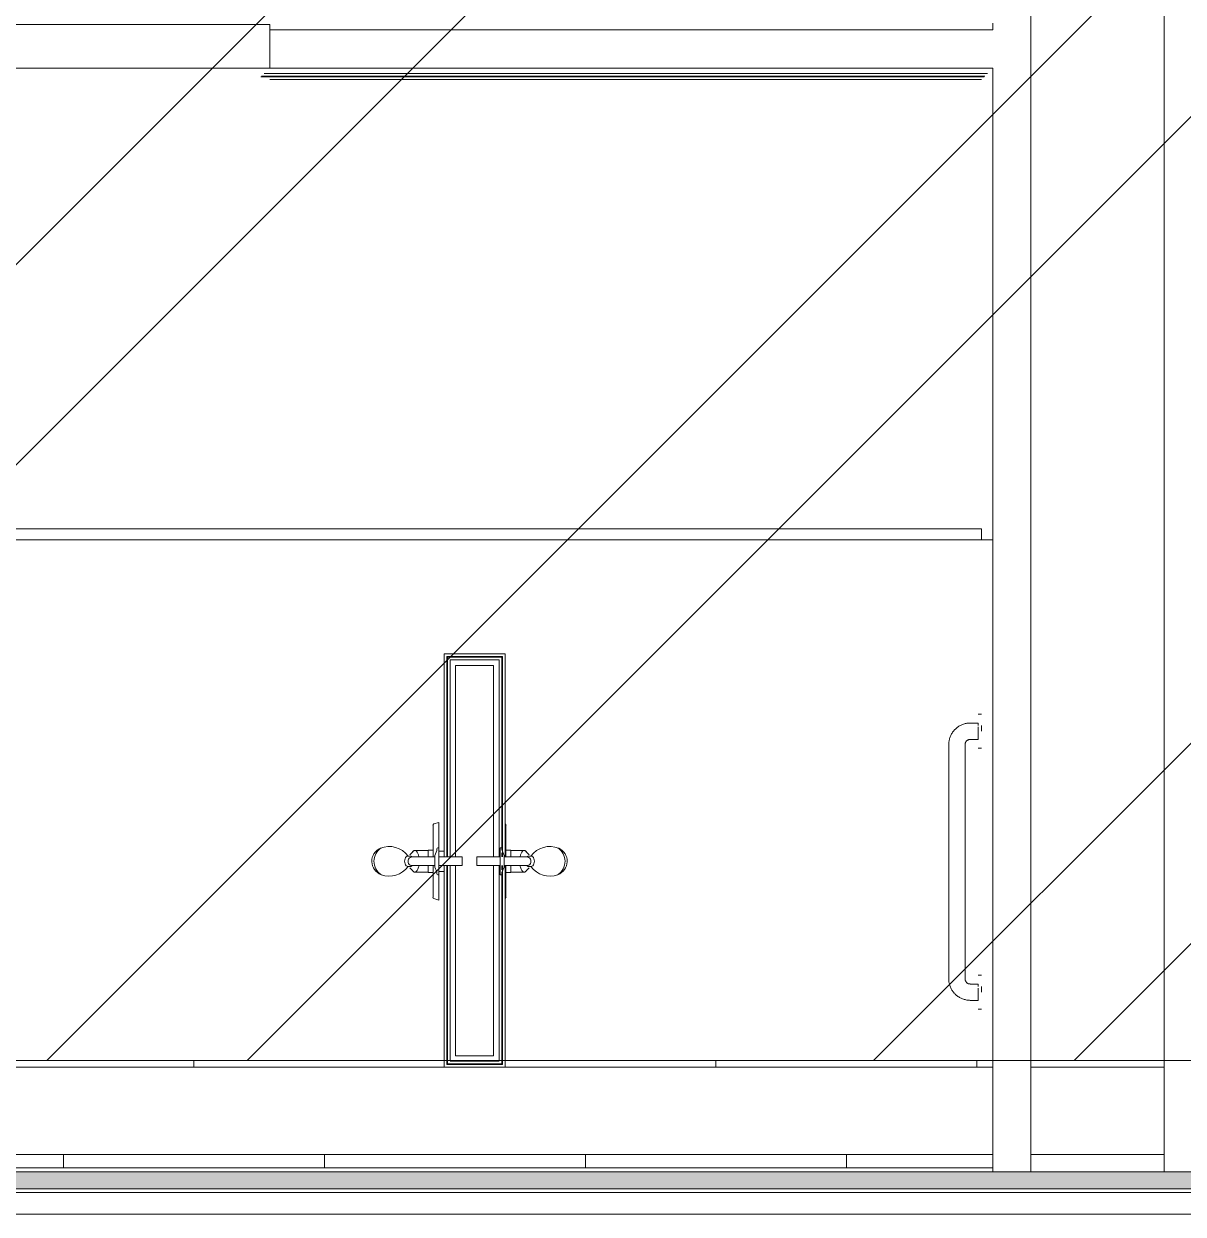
# Model space of a CAD drawing. Header units: inches. Extents: x -1442 to 61540, y -36095 to 93.
# Drawn here: x 59661.8 to 59768.4, y -22800.8 to -22691.4 of the extents above; entities that cross this region are included whole.
import ezdxf

# ---------------------------------------------------------------- set-up
doc = ezdxf.new("R2010")
doc.units = ezdxf.units.IN
doc.header["$MEASUREMENT"] = 0
for name, color, linetype, lineweight in [('A-DETL', 90, 'Continuous', 9), ('A-DETL-GENF', 92, 'Continuous', 9), ('A-FLOR', 192, 'Continuous', 9), ('A-FLOR-PATT', 8, 'Continuous', 9), ('A-GENM', 13, 'Continuous', 9), ('A-WALL', 113, 'Continuous', 9), ('A-WALL-PATT', 111, 'Continuous', 15), ('I-WALL', 2, 'Continuous', 9), ('L-SITE-WALL', 31, 'Continuous', 9), ('P-SANR-FIXT', 6, 'Continuous', 9), ('Q-SPCQ', 91, 'Continuous', 9), ('S-BEAM', 12, 'Continuous', 9)]:
    doc.layers.add(name, color=color, linetype=linetype, lineweight=lineweight)

# ---------------------------------------------------------------- blocks, each defined once
blk = doc.blocks.new('817_Grab_Bars - 8170-001240-V39-Life Safety Plan')
at = {"layer": 'Q-SPCQ', "color": 7}
for p, q in [((25501.08, -22754.83), (25500.8, -22754.83)), ((25500.8, -22755.65), (25500.08, -22755.65)), ((25500.8, -22755.87), (25500.8, -22755.65)), ((25500.8, -22755.65), (25500.8, -22755.87)), ((25500.8, -22756.4), (25500.8, -22756.01)), ((25500.8, -22756.02), (25500.8, -22756.4)), ((25500.8, -22756.93), (25500.8, -22756.4)), ((25501.08, -22755.87), (25501.08, -22756.4)), ((25501.08, -22756.4), (25501.08, -22756.4)), ((25500.08, -22757.15), (25500.8, -22757.15)), ((25500.8, -22756.93), (25500.8, -22757.15)), ((25500.8, -22757.15), (25500.8, -22756.93)), ((25498.08, -22757.65), (25498.08, -22779.15)), ((25499.58, -22779.15), (25499.58, -22757.65)), ((25500.8, -22757.96), (25501.08, -22757.96)), ((25501.08, -22778.83), (25500.8, -22778.83)), ((25500.8, -22779.65), (25500.08, -22779.65)), ((25500.8, -22779.87), (25500.8, -22779.65)), ((25500.8, -22779.65), (25500.8, -22779.87)), ((25500.8, -22780.4), (25500.8, -22780.01)), ((25500.8, -22780.02), (25500.8, -22780.4)), ((25500.8, -22780.93), (25500.8, -22780.4)), ((25501.08, -22779.87), (25501.08, -22780.4)), ((25501.08, -22780.4), (25501.08, -22780.4)), ((25500.08, -22781.15), (25500.8, -22781.15)), ((25500.8, -22780.93), (25500.8, -22781.15)), ((25500.8, -22781.15), (25500.8, -22780.93)), ((25500.8, -22781.96), (25501.08, -22781.96))]:
    blk.add_line(p, q, dxfattribs=at)
at = {"layer": 'Q-SPCQ', "color": 7, "flags": 128}
for points in [[(25500.08, -22755.65), (25500, -22755.65), (25499.92, -22755.65), (25499.84, -22755.66), (25499.76, -22755.67), (25499.68, -22755.69), (25499.6, -22755.7), (25499.53, -22755.72), (25499.45, -22755.75), (25499.37, -22755.77), (25499.3, -22755.8), (25499.23, -22755.84), (25499.15, -22755.87), (25499.08, -22755.91), (25499.02, -22755.95), (25498.95, -22756), (25498.88, -22756.04), (25498.82, -22756.09), (25498.76, -22756.14), (25498.7, -22756.2), (25498.64, -22756.25), (25498.59, -22756.31), (25498.54, -22756.37), (25498.49, -22756.43), (25498.44, -22756.5), (25498.39, -22756.57), (25498.35, -22756.63), (25498.31, -22756.7), (25498.28, -22756.78), (25498.24, -22756.85), (25498.21, -22756.92), (25498.19, -22757), (25498.16, -22757.07), (25498.14, -22757.15), (25498.12, -22757.23), (25498.11, -22757.31), (25498.09, -22757.39), (25498.09, -22757.47), (25498.08, -22757.55), (25498.08, -22757.62), (25498.08, -22757.65)], [(25499.58, -22757.65), (25499.58, -22757.63), (25499.58, -22757.61), (25499.58, -22757.59), (25499.58, -22757.57), (25499.59, -22757.55), (25499.59, -22757.53), (25499.6, -22757.51), (25499.6, -22757.49), (25499.61, -22757.47), (25499.62, -22757.45), (25499.63, -22757.43), (25499.63, -22757.42), (25499.64, -22757.4), (25499.65, -22757.38), (25499.67, -22757.36), (25499.68, -22757.35), (25499.69, -22757.33), (25499.7, -22757.32), (25499.72, -22757.3), (25499.73, -22757.29), (25499.74, -22757.27), (25499.76, -22757.26), (25499.77, -22757.25), (25499.79, -22757.24), (25499.81, -22757.23), (25499.82, -22757.22), (25499.84, -22757.21), (25499.86, -22757.2), (25499.88, -22757.19), (25499.9, -22757.18), (25499.92, -22757.17), (25499.93, -22757.17), (25499.95, -22757.16), (25499.97, -22757.16), (25499.99, -22757.15), (25500.01, -22757.15), (25500.03, -22757.15), (25500.05, -22757.15), (25500.07, -22757.15), (25500.08, -22757.15)], [(25498.08, -22779.15), (25498.08, -22779.23), (25498.08, -22779.31), (25498.09, -22779.39), (25498.1, -22779.47), (25498.12, -22779.54), (25498.14, -22779.62), (25498.16, -22779.7), (25498.18, -22779.78), (25498.21, -22779.85), (25498.24, -22779.93), (25498.27, -22780), (25498.3, -22780.07), (25498.34, -22780.14), (25498.38, -22780.21), (25498.43, -22780.28), (25498.47, -22780.34), (25498.52, -22780.4), (25498.57, -22780.47), (25498.63, -22780.52), (25498.68, -22780.58), (25498.74, -22780.64), (25498.8, -22780.69), (25498.87, -22780.74), (25498.93, -22780.78), (25499, -22780.83), (25499.07, -22780.87), (25499.14, -22780.91), (25499.21, -22780.95), (25499.28, -22780.98), (25499.35, -22781.01), (25499.43, -22781.04), (25499.5, -22781.06), (25499.58, -22781.08), (25499.66, -22781.1), (25499.74, -22781.12), (25499.82, -22781.13), (25499.9, -22781.14), (25499.98, -22781.14), (25500.06, -22781.15), (25500.08, -22781.15)], [(25500.08, -22779.65), (25500.06, -22779.65), (25500.04, -22779.64), (25500.02, -22779.64), (25500, -22779.64), (25499.98, -22779.64), (25499.96, -22779.63), (25499.94, -22779.63), (25499.92, -22779.62), (25499.9, -22779.61), (25499.88, -22779.61), (25499.86, -22779.6), (25499.85, -22779.59), (25499.83, -22779.58), (25499.81, -22779.57), (25499.8, -22779.56), (25499.78, -22779.55), (25499.76, -22779.54), (25499.75, -22779.52), (25499.73, -22779.51), (25499.72, -22779.49), (25499.71, -22779.48), (25499.69, -22779.47), (25499.68, -22779.45), (25499.67, -22779.43), (25499.66, -22779.42), (25499.65, -22779.4), (25499.64, -22779.38), (25499.63, -22779.36), (25499.62, -22779.35), (25499.61, -22779.33), (25499.6, -22779.31), (25499.6, -22779.29), (25499.59, -22779.27), (25499.59, -22779.25), (25499.59, -22779.23), (25499.58, -22779.21), (25499.58, -22779.19), (25499.58, -22779.17), (25499.58, -22779.15), (25499.58, -22779.15)]]:
    blk.add_lwpolyline(points, dxfattribs=at)
blk = doc.blocks.new('Shower Tile Threshold - Shower Tile Threshold-209406-Life Safety Plan')
at = {"layer": 'A-GENM', "color": 7}
for p, q in [((-36, -5.8), (-36, -5.5)), ((-36, -6), (-36, -5.8)), ((-36, -6), (12, -6)), ((12, -5.5), (12, -5.8)), ((12, -5.8), (12, -6))]:
    blk.add_line(p, q, dxfattribs=at)
blk = doc.blocks.new('Shower-Unit-Zurn-Z7301-SS-MT-DV2P-HW - Z7301-SS-MT-DV2P-HW-V53-Life Safety Plan')
at = {"layer": 'P-SANR-FIXT', "color": 7}
for p, q in [((0.4, 2.13), (-0.4, 2.13)), ((-0.4, 2.13), (-0.4, 0)), ((0.4, 0), (0.4, 2.13)), ((-0.4, 0), (-1.24, 0)), ((-1.24, 0), (-1.24, -0.1)), ((-0.4, 0), (0.4, 0)), ((1.24, 0), (0.4, 0)), ((1.24, -0.1), (1.24, 0)), ((-3.31, -0.54), (-1.03, -0.54)), ((-1.03, -0.54), (-0.4, -0.54)), ((-1.03, -0.54), (-1.03, -0.99)), ((-1.03, -0.99), (-1, -0.99)), ((-1, -0.99), (-0.4, -0.99)), ((-1, -0.99), (-1, -2.23)), ((-0.55, -0.38), (-0.4, -0.38)), ((-0.4, -0.38), (-0.4, -2.46)), ((-0.4, -0.38), (0.4, -0.38)), ((0.4, -2.46), (0.4, -0.38)), ((0.4, -0.38), (0.55, -0.38)), ((0.4, -0.54), (1.03, -0.54)), ((0.4, -0.99), (1, -0.99)), ((1, -2.23), (1, -0.99)), ((1, -0.99), (1.03, -0.99)), ((1.03, -0.99), (1.03, -0.54)), ((1.03, -0.54), (3.31, -0.54)), ((-0.48, -2.64), (-0.48, -2.84)), ((0.48, -2.84), (0.48, -2.64))]:
    blk.add_line(p, q, dxfattribs=at)
for centre, radius, start, end in [((-3.31, -0.42), 0.125, 210.8, 270), ((-1.14, -0.1), 0.0945, 180, 270), ((-1.14, -1.21), 1.02, 54.522, 90), ((1.14, -1.21), 1.02, 90, 125.478), ((1.14, -0.1), 0.0945, 270, 360), ((3.31, -0.42), 0.125, 270, 329.2), ((0.79, -4.57), 2.15, 126.1534, 200.0175), ((-0.63, -2.12), 0.388, 197.5027, 230.4973), ((-2.26, -4.09), 2.18, 40.3167, 50.4973), ((-0.79, -4.57), 2.15, 337.8261, 53.8466), ((2.26, -4.09), 2.18, 129.5027, 139.6833), ((0.63, -2.12), 0.388, 309.5027, 342.4973), ((0, -4.86), 1.31, 200.0175, 336.4181), ((0, -4.51), 1.46, 212.9208, 327.0792)]:
    blk.add_arc(centre, radius, start, end, dxfattribs=at)
for centre, major_axis, ratio, start_param, end_param in [((-0.11, -2.15), (-1.11, 0.08), 0.351489, 2.831356, 4.247568), ((0, -2.84), (-0.476, 0), 0.662364, 0, 3.141593), ((0, -2.46), (-0.4, 0), 0.941821, 0, 3.141593)]:
    blk.add_ellipse(centre, major_axis=major_axis, ratio=ratio, start_param=start_param, end_param=end_param, dxfattribs=at)
blk.add_open_spline([(-0.42, -1.83), (-0.46, -1.84), (-0.57, -1.87), (-0.78, -1.95), (-0.96, -2.08), (-1.02, -2.22), (-0.98, -2.3), (-0.94, -2.34)], degree=3, knots=[0.0572746, 0.0572746, 0.0572746, 0.0572746, 0.1428571, 0.2857143, 0.5714286, 0.7857143, 1, 1, 1, 1], dxfattribs=at)
for points in [[(-0.4, -2.46), (-0.42, -2.48), (-0.44, -2.52), (-0.47, -2.58), (-0.48, -2.62), (-0.48, -2.64)], [(0.48, -2.64), (0.48, -2.62), (0.47, -2.58), (0.44, -2.52), (0.42, -2.48), (0.4, -2.46)]]:
    blk.add_open_spline(points, degree=3, dxfattribs=at)
blk = doc.blocks.new('Shower-Unit-Zurn-Z7301-SS-MT-DV2P-HW - Z7301-SS-MT-DV2P-HW-V54-Life Safety Plan')
at = {"layer": 'P-SANR-FIXT', "color": 7}
for p, q in [((-1, 0.99), (-1, 2.23)), ((-0.48, 2.64), (-0.48, 2.84)), ((-0.4, 0.38), (-0.4, 2.46)), ((0.4, 2.46), (0.4, 0.38)), ((0.48, 2.84), (0.48, 2.64)), ((1, 2.23), (1, 0.99)), ((-3.56, 0), (-3.43, 0.45)), ((-1.24, 0), (-3.56, 0)), ((-3.31, 0.54), (-1.03, 0.54)), ((-1.24, 0), (-1.24, 0.1)), ((-1.03, 0.99), (-1, 0.99)), ((-1.03, 0.54), (-1.03, 0.99)), ((-1.03, 0.54), (-0.4, 0.54)), ((-1, 0.99), (-0.4, 0.99)), ((-0.94, -0.47), (-0.94, 0)), ((-0.55, 0.38), (-0.4, 0.38)), ((-0.4, 0.38), (0.4, 0.38)), ((0.4, 0.99), (1, 0.99)), ((0.4, 0.54), (1.03, 0.54)), ((0.4, 0.38), (0.55, 0.38)), ((0.93, 0), (0.93, -0.47)), ((1, 0.99), (1.03, 0.99)), ((1.03, 0.99), (1.03, 0.54)), ((1.03, 0.54), (3.31, 0.54)), ((1.24, 0.1), (1.24, 0)), ((3.56, 0), (1.24, 0)), ((3.43, 0.45), (3.56, 0)), ((-0.4, 0), (-1.24, 0)), ((-0.4, -2.13), (-0.4, 0)), ((-0.4, 0), (0.4, 0)), ((0.4, 0), (0.4, -2.13)), ((1.24, 0), (0.4, 0)), ((0.4, -2.13), (-0.4, -2.13))]:
    blk.add_line(p, q, dxfattribs=at)
for centre, radius, start, end in [((0, 4.86), 1.31, 23.5819, 159.9825), ((0, 4.51), 1.46, 32.9208, 147.0792), ((0.79, 4.57), 2.15, 159.9825, 233.8466), ((-0.79, 4.57), 2.15, 306.1534, 22.1739), ((-0.63, 2.12), 0.388, 129.5027, 162.4973), ((-2.26, 4.09), 2.18, 309.5027, 319.6833), ((2.26, 4.09), 2.18, 220.3167, 230.4973), ((0.63, 2.12), 0.388, 17.5027, 50.4973), ((-3.31, 0.42), 0.125, 90, 164), ((-1.14, 0.1), 0.0945, 90, 180), ((-1.14, 1.21), 1.02, 270, 305.478), ((1.14, 1.21), 1.02, 234.522, 270), ((1.14, 0.1), 0.0945, 0, 90), ((3.31, 0.42), 0.125, 16, 90)]:
    blk.add_arc(centre, radius, start, end, dxfattribs=at)
for centre, major_axis, ratio, start_param, end_param in [((0, 2.84), (0.476, 0), 0.662364, 0, 3.141593), ((0, 2.46), (0.4, 0), 0.941821, 0, 3.141593), ((-0.11, 2.15), (1.11, 0.08), 0.351489, 5.17721, 6.593422)]:
    blk.add_ellipse(centre, major_axis=major_axis, ratio=ratio, start_param=start_param, end_param=end_param, dxfattribs=at)
blk.add_open_spline([(-0.42, 1.83), (-0.46, 1.84), (-0.57, 1.87), (-0.78, 1.95), (-0.96, 2.08), (-1.02, 2.22), (-0.98, 2.3), (-0.94, 2.34)], degree=3, knots=[0.0572746, 0.0572746, 0.0572746, 0.0572746, 0.1428571, 0.2857143, 0.5714286, 0.7857143, 1, 1, 1, 1], dxfattribs=at)
for points in [[(-0.4, 2.46), (-0.42, 2.48), (-0.44, 2.52), (-0.47, 2.58), (-0.48, 2.62), (-0.48, 2.64)], [(0.48, 2.64), (0.48, 2.62), (0.47, 2.58), (0.44, 2.52), (0.42, 2.48), (0.4, 2.46)]]:
    blk.add_open_spline(points, degree=3, dxfattribs=at)
blk = doc.blocks.new('Locker Rooms and Restrooms_rvt-2-Life Safety Plan')
at = {"layer": 'A-FLOR-PATT'}
h = blk.add_hatch(dxfattribs=at)
h.set_pattern_fill('FP_9', color=27, style=0, pattern_type=2)
h.set_pattern_definition([(0, (59653.432, -22758.5), (-48, 23.995), [48, 0, 0, 0]), (90, (59677.43, -22770.497), (-48, 3e-15), [11.997, -11.997]), (90, (59665.43, -22758.5), (-48, 3e-15), [11.997, -11.997]), (90, (59689.43, -22758.5), (-48, 3e-15), [11.997, -11.997]), (0, (59653.432, -22746.502), (-48, 23.995), [48, 0, 0, 0]), (90, (59701.43, -22770.497), (-48, 3e-15), [11.997, -11.997])])
h.paths.add_polyline_path([(25341.05, -22796.55), (25502.14, -22796.55), (25502.14, -22795.3), (25336.74, -22795.3), (25336.74, -22796.55), (25340.4, -22796.55)], flags=0)
h.paths.add_polyline_path([(25451.67, -22787.3), (25451.92, -22787.3), (25451.98, -22787.05), (25452.23, -22786.99), (25452.23, -22786.74), (25451.92, -22787.05)], flags=0)
h.paths.add_polyline_path([(25407.89, -22787.3), (25407.33, -22786.74), (25407.33, -22786.99), (25407.58, -22787.05), (25407.64, -22787.3)], flags=0)
h.paths.add_polyline_path([(25437.99, -22787.3), (25451.67, -22787.3), (25451.67, -22786.68), (25407.89, -22786.68), (25407.89, -22787.3), (25419.47, -22787.3)], flags=0)
h.paths.add_polyline_path([(25344.2, -22787.3), (25344.45, -22787.3), (25344.52, -22787.05), (25344.77, -22786.99), (25344.77, -22786.74), (25344.45, -22787.05)], flags=0)
h.paths.add_polyline_path([(25344.2, -22787.3), (25344.2, -22786.68), (25336.74, -22786.68), (25336.74, -22787.3), (25342.79, -22787.3)], flags=0)
h.paths.add_polyline_path([(25457.3, -22787.3), (25456.73, -22786.74), (25456.73, -22786.99), (25456.98, -22787.05), (25457.05, -22787.3)], flags=0)
h.paths.add_polyline_path([(25502.14, -22787.3), (25502.14, -22786.68), (25457.3, -22786.68), (25457.3, -22787.3), (25501.08, -22787.3)], flags=0)
h.paths.add_polyline_path([(25349.58, -22787.3), (25349.83, -22787.3), (25349.27, -22786.74), (25349.27, -22786.99), (25349.52, -22787.05)], flags=0)
h.paths.add_polyline_path([(25395.89, -22787.3), (25396.14, -22787.3), (25396.2, -22787.05), (25396.45, -22786.99), (25396.45, -22786.74), (25396.14, -22787.05)], flags=0)
h.paths.add_polyline_path([(25349.83, -22787.3), (25395.89, -22787.3), (25395.89, -22786.68), (25349.83, -22786.68), (25349.83, -22787.05)], flags=0)
h.paths.add_polyline_path([(25401.05, -22786.87), (25401.33, -22786.68), (25400.45, -22786.74), (25400.45, -22786.87), (25400.94, -22786.87)], flags=0)
h.paths.add_polyline_path([(25403.33, -22786.87), (25403.33, -22786.68), (25402.41, -22786.74), (25402.73, -22786.87)], flags=0)
at = {"layer": 'A-FLOR', "color": 7}
for p, q in [((25435.64, -22695.43), (25387.64, -22695.43)), ((25501.08, -22737.8), (25308.2, -22737.8)), ((25501.08, -22738.8), (25501.08, -22737.8)), ((25308.2, -22738.8), (25501.08, -22738.8)), ((25502.14, -22738.8), (25501.08, -22738.8)), ((25501.08, -22738.8), (25502.14, -22738.8)), ((25336.74, -22796.55), (25502.14, -22796.55))]:
    blk.add_line(p, q, dxfattribs=at)
at = {"layer": 'A-WALL', "color": 7}
for p, q in [((25502.14, -22691.3), (25502.14, -22691.93)), ((25502.14, -22691.93), (25501.52, -22691.93)), ((25434.89, -22696.24), (25434.83, -22696.24)), ((25435.14, -22696.18), (25434.89, -22696.18)), ((25435.64, -22696.24), (25434.89, -22696.24)), ((25435.64, -22695.93), (25435.14, -22695.93)), ((25435.64, -22696.18), (25435.14, -22696.18)), ((25501.64, -22695.93), (25435.64, -22695.93)), ((25501.39, -22696.18), (25435.64, -22696.18)), ((25501.33, -22696.24), (25435.64, -22696.24)), ((25451.98, -22749.54), (25451.92, -22749.54)), ((25451.92, -22749.54), (25451.92, -22767.96)), ((25456.98, -22749.54), (25451.98, -22749.54)), ((25452.23, -22749.6), (25451.98, -22749.6)), ((25451.98, -22749.6), (25451.98, -22767.96)), ((25456.73, -22749.6), (25452.23, -22749.6)), ((25452.73, -22749.85), (25452.23, -22749.85)), ((25452.23, -22749.85), (25452.23, -22767.96)), ((25456.23, -22749.85), (25452.73, -22749.85)), ((25456.73, -22749.85), (25456.23, -22749.85)), ((25456.98, -22749.6), (25456.73, -22749.6)), ((25456.73, -22749.85), (25456.73, -22767.96)), ((25457.05, -22749.54), (25456.98, -22749.54)), ((25456.98, -22749.6), (25456.98, -22767.3)), ((25457.05, -22749.54), (25457.05, -22767.96)), ((25456.23, -22750.35), (25452.73, -22750.35)), ((25452.73, -22750.35), (25452.73, -22767.96)), ((25456.23, -22750.35), (25456.23, -22767.96)), ((25456.98, -22767.57), (25456.98, -22767.96)), ((25451.92, -22768.76), (25451.92, -22786.68)), ((25451.98, -22768.76), (25451.98, -22786.68)), ((25452.23, -22768.76), (25452.23, -22786.68)), ((25452.73, -22768.76), (25452.73, -22786.24)), ((25456.23, -22768.76), (25456.23, -22786.24)), ((25456.73, -22768.76), (25456.73, -22786.68)), ((25456.98, -22768.76), (25456.98, -22769.15)), ((25456.98, -22769.37), (25456.98, -22786.68)), ((25457.05, -22768.76), (25457.05, -22786.68)), ((25451.92, -22786.68), (25451.92, -22787.05)), ((25451.92, -22787.05), (25451.98, -22787.05)), ((25451.98, -22786.68), (25451.98, -22786.99)), ((25451.98, -22786.99), (25452.23, -22786.99)), ((25451.98, -22787.05), (25456.98, -22787.05)), ((25452.23, -22786.74), (25452.73, -22786.74)), ((25452.23, -22786.99), (25456.73, -22786.99)), ((25452.73, -22786.24), (25456.23, -22786.24)), ((25452.73, -22786.74), (25456.23, -22786.74)), ((25456.23, -22786.74), (25456.73, -22786.74)), ((25456.73, -22786.99), (25456.98, -22786.99)), ((25456.98, -22786.68), (25456.98, -22786.99)), ((25456.98, -22787.05), (25457.05, -22787.05)), ((25457.05, -22786.68), (25457.05, -22787.05))]:
    blk.add_line(p, q, dxfattribs=at)
at = {"layer": 'I-WALL', "color": 250, "lineweight": 15}
for p, q in [((25505.64, -22695.43), (25505.64, -22435.18)), ((25517.89, -22435.18), (25517.89, -22695.43)), ((25501.52, -22691.93), (25435.64, -22691.93)), ((25435.64, -22691.93), (25435.64, -22695.43)), ((25435.64, -22695.43), (25501.52, -22695.43)), ((25502.14, -22695.43), (25435.64, -22695.43)), ((25501.52, -22695.43), (25502.14, -22695.43)), ((25502.14, -22695.43), (25502.14, -22786.68)), ((25502.14, -22695.93), (25502.14, -22695.43)), ((25502.14, -22696.49), (25502.14, -22695.93)), ((25505.64, -22786.68), (25505.64, -22695.43)), ((25517.89, -22695.43), (25517.89, -22786.68)), ((25435.64, -22696.49), (25501.08, -22696.49)), ((25451.92, -22749.29), (25451.67, -22749.29)), ((25451.67, -22749.29), (25451.67, -22767.96)), ((25457.05, -22749.29), (25451.92, -22749.29)), ((25457.3, -22749.29), (25457.05, -22749.29)), ((25457.3, -22767.99), (25457.3, -22749.29)), ((25451.67, -22768.76), (25451.67, -22786.68)), ((25457.3, -22786.68), (25457.3, -22768.76)), ((25451.67, -22786.68), (25451.67, -22787.3)), ((25457.3, -22787.3), (25457.3, -22786.68)), ((25502.14, -22786.68), (25502.14, -22796.91)), ((25505.64, -22796.91), (25505.64, -22786.68)), ((25517.89, -22786.68), (25517.89, -22796.91)), ((25451.67, -22787.3), (25451.92, -22787.3)), ((25451.92, -22787.3), (25457.05, -22787.3)), ((25457.05, -22787.3), (25457.3, -22787.3)), ((25502.14, -22796.91), (25505.64, -22796.91)), ((25517.89, -22796.91), (25521.39, -22796.91))]:
    blk.add_line(p, q, dxfattribs=at)
at = {"lineweight": 9}
for name, p, rotation in [('Shower Tile Threshold - Shower Tile Threshold-209406-Life Safety Plan', (25399.64, -22697.43), 180), ('Shower-Unit-Zurn-Z7301-SS-MT-DV2P-HW - Z7301-SS-MT-DV2P-HW-V54-Life Safety Plan', (25451.2, -22768.36), 90.00000000000074), ('Shower-Unit-Zurn-Z7301-SS-MT-DV2P-HW - Z7301-SS-MT-DV2P-HW-V53-Life Safety Plan', (25456.83, -22768.36), 89.99999999999926)]:
    blk.add_blockref(name, p, dxfattribs=dict(at, rotation=rotation))
blk.add_blockref('817_Grab_Bars - 8170-001240-V39-Life Safety Plan', (0, 0), dxfattribs=at)
blk = doc.blocks.new('Struct_Xcel_Sports Complex_rvt-2-Life Safety Plan')
at = {"layer": 'L-SITE-WALL', "color": 7}
blk.add_line((25834.02, -22798.8), (25244.3, -22798.8), dxfattribs=at)
blk = doc.blocks.new('Girt_C - 8_D-1405500-Life Safety Plan')
at = {"layer": 'S-BEAM'}
for p, q in [((25451.92, -22787.3), (25407.64, -22787.3)), ((25502.14, -22787.3), (25457.05, -22787.3)), ((25517.89, -22787.3), (25505.64, -22787.3)), ((25336.74, -22795.3), (25502.14, -22795.3)), ((25505.64, -22795.3), (25517.89, -22795.3))]:
    blk.add_line(p, q, dxfattribs=at)

msp = doc.modelspace()

# ---------------------------------------------------------------- hatches: boundary and pattern name
at = {"layer": 'A-DETL-GENF'}
h = msp.add_hatch(dxfattribs=at)
h.set_pattern_fill('FP_8', color=8, style=0, pattern_type=2)
h.set_pattern_definition([(45, (34248.79, 0), (-38.01406, 38.01406), []), (45, (34248.79, 57.6), (-38.01406, 38.01406), [])])
h.paths.add_polyline_path([(59812.87, -22786.68), (59986.06, -22786.55), (59986.06, -22369.55), (59556.56, -22369.6), (59556.56, -22786.68), (59812.87, -22786.68)], flags=0)
at = {"layer": 'A-WALL-PATT', "lineweight": 9, "transparency": 33554649}
msp.add_hatch(color=256, dxfattribs=at).paths.add_polyline_path([(59723.83, -22798.48), (59921.62, -22798.48), (59921.62, -22796.91), (59585.6, -22796.91), (59585.6, -22798.48)], flags=0)

# ---------------------------------------------------------------- linework, layer by layer
at = {"layer": 'A-DETL'}
msp.add_line((59556.56, -22786.68), (59986.06, -22786.68), dxfattribs=at)
at = {"layer": 'A-WALL', "lineweight": 15}
for p, q in [((59921.62, -22796.91), (59585.6, -22796.91)), ((59585.6, -22798.48), (59921.62, -22798.48))]:
    msp.add_line(p, q, dxfattribs=at)
at = {"layer": 'L-SITE-WALL'}
for p, q in [((59493.1, -22798.8), (60082.81, -22798.8)), ((60535.68, -22800.8), (59493.13, -22800.8))]:
    msp.add_line(p, q, dxfattribs=at)

# ---------------------------------------------------------------- block references
at = {"color": 250, "lineweight": 5}
for name in ['Struct_Xcel_Sports Complex_rvt-2-Life Safety Plan', 'Locker Rooms and Restrooms_rvt-2-Life Safety Plan']:
    msp.add_blockref(name, (34248.79, 0), dxfattribs=at)
at = {"layer": 'S-BEAM'}
msp.add_blockref('Girt_C - 8_D-1405500-Life Safety Plan', (34248.79, 0), dxfattribs=at)

doc.saveas('drawing.dxf')
